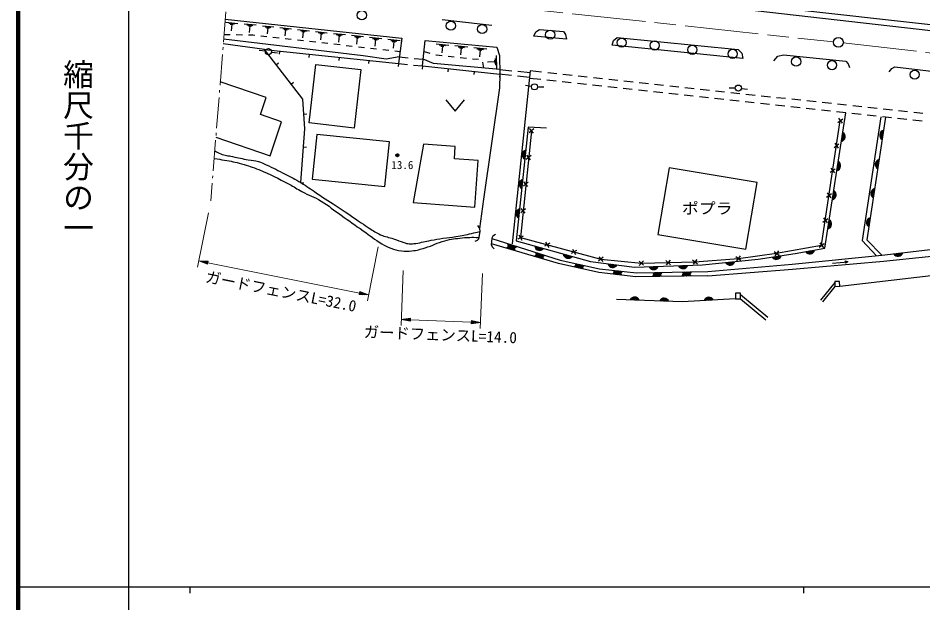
# Model space of a CAD drawing. Units: millimetres, scale not verified. Extents: x 40000 to 680000, y 20000 to 380000.
# Drawn here: x 40000 to 187448, y 202409 to 297666 of the extents above; entities that cross this region are included whole.
import ezdxf
from ezdxf.enums import TextEntityAlignment as Align

# ---------------------------------------------------------------- set-up
doc = ezdxf.new("R2010")
doc.units = ezdxf.units.MM
doc.header["$LTSCALE"] = 1000
doc.linetypes.add('CHAIN', pattern=[18.5, 12, -1.5, 3.5, -1.5])
for name, color, linetype, lineweight in [('M-BGD', 7, 'Continuous', 25), ('M-BGD-HTXT', 7, 'Continuous', 13), ('M-BMK', 2, 'CHAIN', 13), ('M-BMK-SRVR', 3, 'Continuous', 25), ('M-STR-HTXT', 7, 'Continuous', 13), ('M-STR-STRD', 7, 'Continuous', 25), ('M-TTL', 2, 'Continuous', 140), ('M-TTL-BAND', 7, 'Continuous', 25)]:
    doc.layers.add(name, color=color, linetype=linetype, lineweight=lineweight)
doc.styles.add('@ＭＳ ゴシック', font='')
doc.styles.add('ＭＳ ゴシック', font='')
doc.styles.get('@ＭＳ ゴシック').set_extended_font_data('@MS Gothic')
doc.styles.get('ＭＳ ゴシック').set_extended_font_data('MS Gothic')

msp = doc.modelspace()

# ---------------------------------------------------------------- linework, layer by layer
at = {"layer": 'M-BGD'}
for p, q in [((73758, 297488), (102543, 294381)), ((73868, 297023), (75821, 296812)), ((74342, 296840), (75318, 296735)), ((74572, 296684), (75060, 296631)), ((74816, 296657), (74704, 295616)), ((76820, 296755), (78773, 296544)), ((77295, 296572), (78271, 296467)), ((77525, 296415), (78013, 296363)), ((77769, 296389), (77656, 295347)), ((79805, 296433), (81683, 296230)), ((73559, 294987), (74559, 294978)), ((75559, 294969), (76559, 294959)), ((77559, 294950), (78235, 294944)), ((78235, 294944), (78557, 294908)), ((80261, 296257), (81200, 296155)), ((80482, 296106), (80952, 296056)), ((80717, 296081), (80609, 295079)), ((82668, 296124), (84566, 295919)), ((83128, 295946), (84078, 295844)), ((83352, 295794), (83827, 295743)), ((83589, 295768), (83480, 294756)), ((85550, 295813), (87469, 295606)), ((86016, 295633), (86975, 295530)), ((86242, 295479), (86722, 295428)), ((86482, 295453), (86371, 294430)), ((88453, 295500), (90392, 295290)), ((88924, 295318), (89893, 295213)), ((89152, 295163), (89637, 295110)), ((89394, 295136), (89283, 294102)), ((91376, 295184), (93335, 294973)), ((91852, 295001), (92831, 294895)), ((80175, 292529), (73440, 293484)), ((79551, 294796), (80545, 294684)), ((81538, 294572), (82532, 294460)), ((83526, 294348), (84519, 294236)), ((85513, 294124), (86507, 294012)), ((87501, 293900), (88494, 293788)), ((89488, 293677), (90482, 293565)), ((91475, 293453), (92469, 293341)), ((92083, 294844), (92572, 294791)), ((92328, 294817), (92215, 293772)), ((94319, 294866), (96300, 294653)), ((94800, 294681), (95790, 294574)), ((95033, 294522), (95529, 294469)), ((95281, 294496), (95167, 293439)), ((97283, 294547), (99285, 294331)), ((97769, 294359), (98770, 294251)), ((98005, 294199), (98505, 294145)), ((98255, 294172), (98140, 293105)), ((100256, 294212), (102258, 293996)), ((100742, 294024), (101743, 293916)), ((100978, 293864), (101478, 293810)), ((101228, 293837), (101113, 292770)), ((102543, 294381), (101999, 290256)), ((105901, 289865), (106358, 294045)), ((108127, 293475), (110212, 293276)), ((129356, 294214), (124036, 294736)), ((80294, 292268), (79302, 292394)), ((81285, 292139), (82277, 292008)), ((82600, 292276), (82548, 291779)), ((93463, 293229), (94457, 293117)), ((95450, 293005), (96444, 292893)), ((97438, 292781), (98432, 292669)), ((99425, 292557), (100419, 292445)), ((101413, 292333), (102260, 292238)), ((106159, 292222), (107123, 291957)), ((108635, 293286), (109677, 293187)), ((108883, 293122), (109404, 293073)), ((109143, 293098), (109037, 291986)), ((111186, 293183), (113313, 292981)), ((111704, 292991), (112768, 292889)), ((111957, 292824), (112488, 292773)), ((112222, 292798), (112114, 291664)), ((114263, 292861), (116390, 292659)), ((114781, 292669), (115845, 292567)), ((115034, 292502), (115565, 292451)), ((115300, 292476), (115191, 291342)), ((158084, 291086), (136802, 293266)), ((87450, 291771), (87398, 291274)), ((92300, 291266), (92248, 290769)), ((97149, 290761), (97098, 290263)), ((102108, 291342), (103561, 291197)), ((104556, 291097), (106010, 290952)), ((108087, 291691), (108134, 291678)), ((108134, 291678), (109080, 291579)), ((110075, 291475), (111069, 291371)), ((112064, 291267), (113058, 291163)), ((114053, 291059), (115047, 290955)), ((115687, 290479), (115831, 289534)), ((117650, 290521), (116512, 290467)), ((117638, 290788), (117663, 290254)), ((117767, 291061), (117818, 289994)), ((117884, 291601), (117985, 289467)), ((82065, 290076), (82461, 290381)), ((101999, 290256), (101947, 289758)), ((101999, 290256), (103452, 290110)), ((104447, 290011), (105901, 289865)), ((105901, 289865), (105849, 289368)), ((105901, 289865), (118506, 288559)), ((110103, 289430), (110051, 288932)), ((118490, 289299), (120461, 289100)), ((123453, 289060), (120530, 260897)), ((121456, 288999), (123426, 288800)), ((125306, 288859), (123453, 289060)), ((114305, 288994), (114253, 288497)), ((118417, 288568), (120386, 288369)), ((118506, 288559), (118455, 288062)), ((118506, 288559), (118455, 288062)), ((121381, 288268), (123350, 288069)), ((125180, 287641), (123327, 287844)), ((127665, 287370), (126174, 287533)), ((127791, 288589), (126300, 288751)), ((130277, 288319), (128785, 288481)), ((132762, 288050), (131271, 288212)), ((135247, 287780), (133756, 287942)), ((137733, 287510), (136242, 287672)), ((84507, 286907), (84903, 287212)), ((123658, 286536), (122666, 286667)), ((124653, 286468), (125653, 286461)), ((130150, 287098), (128659, 287261)), ((132636, 286827), (131145, 286990)), ((135121, 286555), (133630, 286718)), ((137606, 286284), (136115, 286447)), ((140091, 286013), (138600, 286175)), ((140218, 287241), (138727, 287402)), ((142704, 286971), (141212, 287133)), ((145189, 286701), (143698, 286863)), ((147674, 286432), (146183, 286593)), ((150160, 286162), (148669, 286324)), ((152645, 285892), (151154, 286054)), ((156875, 286262), (155875, 286268)), ((157871, 286202), (158865, 286089)), ((142577, 285741), (141085, 285904)), ((145062, 285470), (143571, 285633)), ((147547, 285198), (146056, 285361)), ((150032, 284927), (148541, 285090)), ((152517, 284656), (151026, 284818)), ((155131, 285622), (153639, 285784)), ((157616, 285353), (156125, 285515)), ((160101, 285083), (158610, 285245)), ((162587, 284813), (161096, 284975)), ((165072, 284544), (163581, 284705)), ((109728, 284330), (111228, 282530)), ((111228, 282530), (112728, 284330)), ((155003, 284384), (153512, 284547)), ((157488, 284113), (155997, 284276)), ((159973, 283841), (158482, 284004)), ((162458, 283570), (160967, 283733)), ((164944, 283298), (163452, 283461)), ((167429, 283027), (165938, 283190)), ((167558, 284274), (166066, 284436)), ((170043, 284004), (168552, 284166)), ((172528, 283734), (171037, 283896)), ((175014, 283465), (173523, 283627)), ((177499, 283195), (176008, 283357)), ((86571, 282030), (87070, 282066)), ((169914, 282756), (168423, 282918)), ((172399, 282484), (170908, 282647)), ((174884, 282213), (173393, 282376)), ((177370, 281941), (175879, 282104)), ((179855, 281670), (178364, 281833)), ((179985, 282925), (178493, 283087)), ((182470, 282656), (180979, 282817)), ((184956, 282386), (183464, 282548)), ((187441, 282116), (185950, 282278)), ((173572, 280662), (174376, 281257)), ((173677, 281362), (174272, 280558)), ((182340, 281398), (180849, 281561)), ((184825, 281127), (183334, 281290)), ((187311, 280856), (185819, 281018)), ((124039, 279620), (123263, 278990)), ((123966, 278917), (123336, 279693)), ((72228, 278247), (81056, 275247)), ((173071, 277303), (173666, 276500)), ((86521, 276691), (87020, 276653)), ((106080, 277116), (104366, 267627)), ((172967, 276604), (173771, 277199)), ((123588, 275274), (122812, 274644)), ((123515, 274571), (122885, 275347)), ((172362, 272546), (173165, 273141)), ((172466, 273245), (173061, 272442)), ((86073, 270862), (86571, 270823)), ((123137, 270928), (122361, 270298)), ((123064, 270225), (122434, 271001)), ((171757, 268488), (172560, 269083)), ((171861, 269187), (172456, 268383)), ((104366, 267627), (114409, 266872)), ((122686, 266582), (121910, 265952)), ((122613, 265879), (121983, 266655)), ((171151, 264430), (171955, 265025)), ((171256, 265129), (171851, 264325)), ((122280, 262171), (121414, 261672)), ((121598, 262354), (122097, 261488)), ((126646, 260996), (125780, 260497)), ((125963, 261180), (126463, 260313)), ((170650, 261071), (171245, 260267)), ((131012, 259821), (130145, 259322)), ((130329, 260005), (130828, 259138)), ((163200, 259647), (164020, 259075)), ((163896, 259771), (163324, 258951)), ((170546, 260371), (171350, 260967)), ((135331, 258714), (134558, 258079)), ((134627, 258783), (135262, 258010)), ((141211, 258088), (141935, 257398)), ((141918, 258105), (141228, 257381)), ((145579, 258193), (146303, 257503)), ((146286, 258210), (145596, 257486)), ((149927, 258277), (150689, 257629)), ((150632, 258334), (149984, 257573)), ((156982, 258822), (157778, 258216)), ((157683, 258916), (157077, 258121)), ((174810, 258136), (175202, 257987)), ((174848, 257763), (174810, 258136)), ((172715, 257737), (175202, 257987)), ((175202, 257987), (174848, 257763)), ((173084, 254621), (170755, 251726)), ((173109, 253947), (171099, 251450)), ((157733, 252647), (162183, 248925)), ((157733, 251964), (161847, 248523))]:
    msp.add_line(p, q, dxfattribs=at)
for points in [[(125391, 303729), (205687, 294706), (230272, 292061)], [(102108, 291342), (99977, 290996), (96238, 291522), (73498, 294220)], [(106358, 294045), (118006, 292935), (118441, 291585), (118506, 288559)], [(86073, 270862), (86745, 279606), (86397, 284454), (80175, 292529), (101999, 290256)], [(118490, 289299), (107670, 290256), (106010, 290952)], [(118506, 288559), (118428, 286328), (115867, 268154), (115187, 263401)], [(81056, 275247), (82936, 280782), (79495, 281951), (80442, 284737), (72947, 287283)], [(126088, 279718), (123108, 279922), (121181, 261362), (133293, 258014), (140431, 257083), (151516, 257471), (160584, 258391), (166658, 259344), (171469, 260187), (174881, 282213)], [(123651, 279305), (121847, 261921), (134945, 258397), (141573, 257743), (150308, 257953), (157380, 258519), (163610, 259361), (170948, 260669), (173974, 280960)], [(180592, 281589), (177531, 261415), (179888, 258963)], [(181336, 281508), (178316, 261525), (180769, 259050), (195630, 260771), (207269, 262112), (221746, 262899), (226247, 262855), (230614, 273286), (232759, 275910)], [(114409, 266872), (114980, 274468), (111103, 274759), (111250, 276727), (106080, 277116)], [(114848, 263874), (115187, 263401), (115232, 262898), (115025, 261642), (114803, 261464), (114448, 261272)], [(117789, 262410), (117345, 262144), (117212, 261834), (117109, 260740), (117286, 260356), (117567, 260090)], [(117203, 261740), (128331, 258218), (134731, 256821), (140761, 256149), (152407, 256392)], [(173907, 253977), (207394, 257911), (207279, 260983)], [(152407, 255705), (140642, 255528), (134642, 256215), (128065, 257708), (117125, 260908)], [(152407, 255705), (166181, 256791), (181013, 258066), (195684, 259609), (195630, 260771)], [(152407, 256392), (166147, 257599), (180769, 259050)], [(156886, 251964), (148225, 251431), (137540, 251852)]]:
    msp.add_lwpolyline(points, dxfattribs=at)
for points in [[(95860, 289282), (94757, 279761), (87412, 280612), (88515, 290133)], [(87935, 271415), (99779, 270225), (100513, 277528), (88669, 278718)], [(144276, 262443), (158575, 260015), (160417, 270863), (146117, 273291)], [(173109, 253947), (173907, 253977), (173877, 254775), (173079, 254745)], [(156886, 251964), (157733, 251964), (157733, 252861), (156886, 252861)]]:
    msp.add_lwpolyline(points, close=True, dxfattribs=at)
for centre, radius in [((96016, 298136), 750), ((110531, 296426), 750), ((115619, 295883), 750), ((126714, 294966), 750), ((138352, 293673), 750), ((143732, 293214), 750), ((80790, 292204), 500), ((149864, 292505), 750), ((156454, 291838), 750), ((166798, 290586), 750), ((172637, 290002), 750), ((186110, 288459), 750), ((124153, 286471), 500), ((157375, 286259), 500), ((101805, 275334), 250), ((101805, 275334), 204), ((101805, 275334), 159), ((101805, 275334), 114), ((101805, 275334), 68.2), ((101805, 275334), 22.7)]:
    msp.add_circle(centre, radius, dxfattribs=at)
for centre, radius, start, end in [((173969, 278363), 812, 283.81348, 58.57375), ((173969, 278363), 650, 289.92927, 52.45796), ((173969, 278363), 488, 301.06196, 41.32527), ((181211, 278589), 812, 104.02543, 238.7857), ((181211, 278589), 650, 110.14122, 232.66992), ((181211, 278589), 488, 121.27391, 221.53723), ((181211, 278589), 325, 155.4632, 187.34794), ((173969, 278363), 325, 335.25125, 7.13598), ((122951, 275385), 812, 106.69492, 241.45519), ((122951, 275385), 650, 112.8107, 235.3394), ((122951, 275385), 488, 123.94339, 224.20671), ((122951, 275385), 325, 158.13268, 190.01742), ((173234, 273619), 812, 283.81348, 58.57375), ((180494, 273843), 812, 104.02543, 238.7857), ((180494, 273843), 650, 110.14122, 232.66992), ((180494, 273843), 488, 121.27391, 221.53723), ((173234, 273619), 650, 289.92927, 52.45796), ((173234, 273619), 488, 301.06196, 41.32527), ((173234, 273619), 325, 335.25125, 7.13598), ((180494, 273843), 325, 155.4632, 187.34794), ((122455, 270610), 812, 106.69492, 241.45519), ((122455, 270610), 650, 112.8107, 235.3394), ((122455, 270610), 488, 123.94339, 224.20671), ((122455, 270610), 325, 158.13268, 190.01742), ((179776, 269097), 812, 104.02543, 238.7857), ((172499, 268876), 812, 283.81348, 58.57375), ((172499, 268876), 650, 289.92927, 52.45796), ((172499, 268876), 488, 301.06196, 41.32527), ((172499, 268876), 325, 335.25125, 7.13598), ((179776, 269097), 650, 110.14122, 232.66992), ((179776, 269097), 488, 121.27391, 221.53723), ((179776, 269097), 325, 155.4632, 187.34794), ((121960, 265836), 812, 106.69492, 241.45519), ((121960, 265836), 650, 112.8107, 235.3394), ((121960, 265836), 488, 123.94339, 224.20671), ((121960, 265836), 325, 158.13268, 190.01742), ((171764, 264133), 812, 283.81348, 58.57375), ((171764, 264133), 650, 289.92927, 52.45796), ((171764, 264133), 488, 301.06196, 41.32527), ((171764, 264133), 325, 335.25125, 7.13598), ((179059, 264351), 812, 104.02543, 238.7857), ((179059, 264351), 650, 110.14122, 232.66992), ((179059, 264351), 488, 121.27391, 221.53723), ((179059, 264351), 325, 155.4632, 187.34794), ((120204, 259682), 812, 6.31402, 141.07429), ((120204, 259682), 650, 12.42981, 134.95851), ((120573, 261001), 812, 185.05689, 319.81716), ((120204, 259682), 488, 23.5625, 123.82582), ((120573, 261001), 650, 191.17268, 313.70138), ((120573, 261001), 488, 202.30537, 302.56869), ((120204, 259682), 325, 57.75179, 89.63653), ((120573, 261001), 325, 236.49466, 268.3794), ((125007, 260629), 812, 187.16591, 321.92618), ((125007, 260629), 650, 193.2817, 315.81039), ((125007, 260629), 488, 204.41439, 304.67771), ((125007, 260629), 325, 238.60368, 270.48842), ((169010, 260073), 812, 212.55252, 347.31279), ((169010, 260073), 650, 218.6683, 341.197), ((169010, 260073), 488, 229.80099, 330.06431), ((169010, 260073), 325, 263.99028, 295.87502), ((124811, 258334), 812, 6.31402, 141.07429), ((125150, 259552), 812, 185.05689, 319.81716), ((124811, 258334), 650, 12.42981, 134.95851), ((125150, 259552), 650, 191.17268, 313.70138), ((124811, 258334), 488, 23.5625, 123.82582), ((125150, 259552), 488, 202.30537, 302.56869), ((124811, 258334), 325, 57.75179, 89.63653), ((125150, 259552), 325, 236.49466, 268.3794), ((129634, 259350), 812, 187.16591, 321.92618), ((129634, 259350), 650, 193.2817, 315.81039), ((129634, 259350), 488, 204.41439, 304.67771), ((129634, 259350), 325, 238.60368, 270.48842), ((163572, 259176), 812, 211.53879, 346.29906), ((163572, 259176), 650, 217.65458, 340.18327), ((163572, 259176), 488, 228.78727, 329.05059), ((163572, 259176), 325, 262.97656, 294.8613), ((183395, 259669), 812, 209.22447, 343.98474), ((183395, 259669), 650, 215.34026, 337.86895), ((183395, 259669), 488, 226.47295, 326.73627), ((183395, 259669), 325, 260.66224, 292.54698), ((131284, 256657), 812, 9.8323, 144.59257), ((131284, 256657), 650, 15.94808, 138.47678), ((131597, 257825), 812, 190.3084, 325.06867), ((131597, 257825), 650, 196.42419, 318.95289), ((131284, 256657), 488, 27.08077, 127.34409), ((131597, 257825), 488, 207.55688, 307.8202), ((131284, 256657), 325, 61.27006, 93.1548), ((131597, 257825), 325, 241.74617, 273.63091), ((136903, 257858), 812, 195.18846, 329.94873), ((136903, 257858), 650, 201.30425, 323.83294), ((136903, 257858), 488, 212.43693, 312.70025), ((136903, 257858), 325, 246.62622, 278.51096), ((137780, 256795), 812, 196.25655, 331.01682), ((143564, 257505), 812, 204.6244, 339.38467), ((143564, 257505), 650, 210.74019, 333.26888), ((143564, 257505), 488, 221.87288, 322.13619), ((143564, 257505), 325, 256.06217, 287.9469), ((148361, 257673), 812, 204.6244, 339.38467), ((148361, 257673), 650, 210.74019, 333.26888), ((148361, 257673), 488, 221.87288, 322.13619), ((148361, 257673), 325, 256.06217, 287.9469), ((156018, 258242), 812, 208.41367, 343.17394), ((156018, 258242), 650, 214.52946, 337.05815), ((156018, 258242), 488, 225.66214, 325.92546), ((156018, 258242), 325, 259.85143, 291.73617), ((137607, 255561), 812, 16.08613, 150.8464), ((137607, 255561), 650, 22.20192, 144.73061), ((137780, 256795), 650, 202.37234, 324.90104), ((137607, 255561), 488, 33.33461, 133.59793), ((137780, 256795), 488, 213.50503, 313.76835), ((137607, 255561), 325, 67.5239, 99.40864), ((137780, 256795), 325, 247.69432, 279.57906), ((144130, 255268), 812, 23.48355, 158.24383), ((144178, 256533), 812, 203.81941, 338.57968), ((144130, 255268), 650, 29.59934, 152.12804), ((144178, 256533), 650, 209.9352, 332.46389), ((144130, 255268), 488, 40.73203, 140.99535), ((144178, 256533), 488, 221.06789, 321.3312), ((144130, 255268), 325, 74.92132, 106.80606), ((144178, 256533), 325, 255.25718, 287.14191), ((148929, 255340), 812, 23.48355, 158.24383), ((148977, 256633), 812, 203.81941, 338.57968), ((148929, 255340), 650, 29.59934, 152.12804), ((148977, 256633), 650, 209.9352, 332.46389), ((148929, 255340), 488, 40.73203, 140.99535), ((148977, 256633), 488, 221.06789, 321.3312), ((148929, 255340), 325, 74.92132, 106.80606), ((148977, 256633), 325, 255.25718, 287.14191), ((140472, 251424), 812, 20.36249, 155.12276), ((152575, 251386), 812, 26.14369, 160.90396), ((140472, 251424), 650, 26.47828, 149.00697), ((140472, 251424), 488, 37.61096, 137.87428), ((140472, 251424), 325, 71.80025, 103.68499), ((145268, 251235), 812, 20.36249, 155.12276), ((145268, 251235), 650, 26.47828, 149.00697), ((145268, 251235), 488, 37.61096, 137.87428), ((145268, 251235), 325, 71.80025, 103.68499), ((152575, 251386), 650, 32.25948, 154.78817), ((152575, 251386), 488, 43.39217, 143.65548), ((152575, 251386), 325, 77.58146, 109.46619)]:
    msp.add_arc(centre, radius, start, end, dxfattribs=at)
for points, knots in [([(72052, 276035), (72472, 275785), (72627, 275715), (73016, 275554), (73732, 275258), (74194, 275282), (74951, 275116), (75952, 274896), (76511, 274763), (77518, 274574), (78156, 274454), (78531, 274474), (79157, 274303), (79672, 274162), (79934, 274005), (80421, 273787), (81650, 273238), (82308, 272867), (83505, 272252), (84519, 271730), (85096, 271450), (86073, 270862), (87102, 270242), (87636, 269828), (88640, 269168), (90082, 268221), (90900, 267706), (92336, 266749), (93740, 265813), (94520, 265279), (95916, 264330), (96431, 263980), (96701, 263756), (97232, 263430), (97936, 262998), (98314, 262718), (99070, 262385), (99869, 262034), (100373, 261989), (101199, 261708), (101860, 261483), (102215, 261312), (102883, 261108), (103204, 261010), (103381, 260926), (103715, 260895), (104138, 260856), (104378, 260915), (104799, 260972), (105784, 261107), (106317, 261292), (107295, 261476), (108048, 261617), (108472, 261684), (109230, 261795), (110060, 261916), (110533, 261925), (111359, 262066), (112363, 262237), (112920, 262364), (113914, 262588), (114429, 262705), (114596, 262743), (115232, 262898)], [0, 0, 0, 0, 1, 1, 1, 2, 2, 2, 3, 3, 3, 4, 4, 4, 5, 5, 5, 6, 6, 6, 7, 7, 7, 8, 8, 8, 9, 9, 9, 10, 10, 10, 11, 11, 11, 12, 12, 12, 13, 13, 13, 14, 14, 14, 15, 15, 15, 16, 16, 16, 17, 17, 17, 18, 18, 18, 19, 19, 19, 20, 20, 20, 21, 21, 21, 21]), ([(71954, 274801), (72766, 274684), (72984, 274646), (73642, 274529), (74738, 274333), (75360, 274243), (76428, 273929), (77538, 273602), (78158, 273405), (79234, 272980), (81232, 272193), (82279, 271582), (84189, 270600), (85011, 270178), (85423, 269852), (86240, 269420), (87448, 268780), (88208, 268575), (89375, 267862), (90717, 267041), (91380, 266447), (92665, 265540), (94056, 264557), (94832, 264002), (96226, 263024), (97417, 262187), (98029, 261632), (99283, 260895), (99820, 260580), (100128, 260403), (100715, 260198), (101380, 259966), (101757, 259810), (102457, 259734), (103123, 259661), (103507, 259682), (104173, 259753), (105026, 259844), (105491, 260004), (106315, 260243), (107609, 260620), (108264, 261052), (109566, 261405), (110631, 261693), (111254, 261764), (112353, 261869), (113412, 261970), (113802, 261967), (115076, 261949)], [0, 0, 0, 0, 1, 1, 1, 2, 2, 2, 3, 3, 3, 4, 4, 4, 5, 5, 5, 6, 6, 6, 7, 7, 7, 8, 8, 8, 9, 9, 9, 10, 10, 10, 11, 11, 11, 12, 12, 12, 13, 13, 13, 14, 14, 14, 15, 15, 15, 16, 16, 16, 16])]:
    msp.add_open_spline(points, degree=3, knots=knots, dxfattribs=at)
at = {"layer": 'M-BGD-HTXT'}
for p, q in [((73459, 293720), (73855, 298704)), ((73364, 292524), (73395, 292922)), ((72904, 286742), (73300, 291726)), ((72349, 279764), (72745, 284748)), ((72809, 285546), (72840, 285944)), ((72254, 278568), (72285, 278966)), ((71794, 272786), (72190, 277770)), ((71699, 271590), (71731, 271989)), ((71406, 267909), (71635, 270792))]:
    msp.add_line(p, q, dxfattribs=at)
at = {"layer": 'M-BMK'}
for p, q in [((75102, 304293), (172891, 293800)), ((174481, 293624), (271888, 282477))]:
    msp.add_line(p, q, dxfattribs=at)
at = {"layer": 'M-BMK-SRVR'}
msp.add_circle((173686, 293714), 800, dxfattribs=at)
at = {"layer": 'M-STR-HTXT'}
for p, q in [((71015, 265948), (69252, 257122)), ((98679, 260424), (96917, 251598)), ((69448, 258103), (70870, 257564)), ((69448, 258103), (70968, 258054)), ((69448, 258103), (70919, 257809)), ((70929, 257858), (69752, 258093)), ((70056, 258083), (70939, 257907)), ((70948, 257956), (70360, 258073)), ((70664, 258064), (70958, 258005)), ((70870, 257564), (70968, 258054)), ((70909, 257760), (69732, 257995)), ((70017, 257887), (70899, 257711)), ((70890, 257662), (70301, 257779)), ((70586, 257671), (70880, 257613)), ((70919, 257809), (95641, 252872)), ((102753, 256576), (102403, 247583)), ((115669, 256074), (115319, 247081)), ((95690, 253118), (95592, 252627)), ((97112, 252579), (95592, 252627)), ((95896, 252618), (95602, 252676)), ((95612, 252725), (96200, 252608)), ((96504, 252598), (95622, 252774)), ((95632, 252823), (96808, 252588)), ((97112, 252579), (95641, 252872)), ((95651, 252921), (96828, 252686)), ((96544, 252794), (95661, 252970)), ((95671, 253020), (96259, 252902)), ((95975, 253010), (95681, 253069)), ((97112, 252579), (95690, 253118)), ((102442, 248582), (103950, 248774)), ((102442, 248582), (103931, 248274)), ((102442, 248582), (103941, 248524)), ((103939, 248474), (102740, 248520)), ((103943, 248574), (102744, 248620)), ((103037, 248459), (103937, 248424)), ((103045, 248659), (103945, 248624)), ((103935, 248374), (103335, 248397)), ((103946, 248674), (103347, 248697)), ((103633, 248336), (103933, 248324)), ((103649, 248735), (103948, 248724)), ((103931, 248274), (103950, 248774)), ((103941, 248524), (113859, 248138)), ((113869, 248388), (113850, 247888)), ((115358, 248080), (113850, 247888)), ((114151, 247927), (113852, 247938)), ((113853, 247988), (114453, 247965)), ((114755, 248003), (113855, 248038)), ((113857, 248088), (115056, 248041)), ((115358, 248080), (113859, 248138)), ((113861, 248188), (115060, 248141)), ((114763, 248203), (113863, 248238)), ((113865, 248288), (114465, 248265)), ((114167, 248326), (113867, 248338)), ((115358, 248080), (113869, 248388))]:
    msp.add_line(p, q, dxfattribs=at)
at = {"layer": 'M-STR-STRD'}
msp.add_line((109098, 297436), (117227, 296519), dxfattribs=at)
for points in [[(125279, 302897), (230235, 290909), (282051, 285340), (299975, 283894), (316037, 282896)], [(124036, 294736), (124380, 295436), (124972, 295820), (128883, 295475), (129199, 294992), (129356, 294214)], [(136802, 293266), (137053, 294035), (137644, 294508), (157345, 292534), (157922, 291943), (158084, 291086)], [(163146, 290691), (163811, 291444), (164720, 291710), (174896, 290669), (175295, 290203), (175473, 289627)], [(181968, 288928), (182367, 289460), (182899, 289704), (195270, 288252), (195603, 287831), (195536, 287277)]]:
    msp.add_lwpolyline(points, dxfattribs=at)
at = {"layer": 'M-TTL'}
msp.add_line((40000, 380000), (40000, 20000), dxfattribs=at)
at = {"layer": 'M-TTL-BAND'}
for p, q in [((58000, 370000), (58000, 20000)), ((40000, 205000), (579000, 205000)), ((68000, 205000), (68000, 204000)), ((168000, 205000), (168000, 204000))]:
    msp.add_line(p, q, dxfattribs=at)

# ---------------------------------------------------------------- texts
at = {"layer": 'M-BGD', "style": 'ＭＳ ゴシック'}
msp.add_text('13.6', height=1320, dxfattribs=at).set_placement((100826, 272683), align=Align.BOTTOM_LEFT)
at = {"layer": 'M-BGD', "style": 'ＭＳ ゴシック', "width": 1.1}
msp.add_text('ポプラ', height=1833, dxfattribs=at).set_placement((152301, 265218), align=Align.BOTTOM_CENTER)
at = {"layer": 'M-STR-HTXT', "style": 'ＭＳ ゴシック'}
for s, rotation, p in [('ガードフェンスL=32.0', 348.708, (82556, 251712)), ('ガードフェンスL=14.0', 357.773, (108756, 244634))]:
    msp.add_text(s, height=1833, rotation=rotation, dxfattribs=at).set_placement(p, align=Align.BOTTOM_CENTER)
at = {"layer": 'M-TTL-BAND', "style": '@ＭＳ ゴシック'}
msp.add_text('縮尺千分の一', height=3666, rotation=270, dxfattribs=at).set_placement((49777, 261030), align=Align.MIDDLE_RIGHT)

doc.saveas('drawing.dxf')
